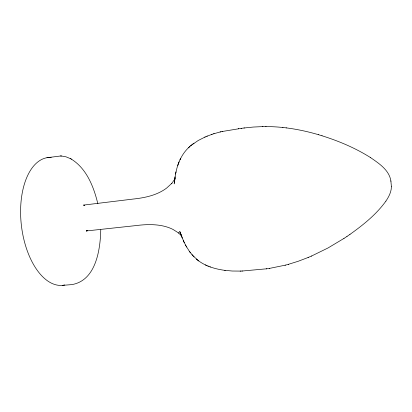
<?xml version="1.0" encoding="UTF-8"?>
<svg xmlns="http://www.w3.org/2000/svg" width="412" height="412" viewBox="0 0 412 412"><rect width="100%" height="100%" fill="white"/><g stroke="black" fill="none" stroke-linecap="round" stroke-linejoin="round"><path stroke-width="0.62" d="M391.4 186.718C391.364 192.013 388.779 196.869 385.884 201.144M174.168 183.891L174.909 177.984M174.271 183.021L174.904 179.266M174.935 177.814L175.749 173.169M174.77 178.921L175.079 176.841M175.826 172.819C177.701 163.291 181.774 153.867 189.057 147.223M175.569 174.055L176.012 171.902M62.258 285.367L71.765 284.615C95.929 280.639 100.337 249.729 100.76 229.762M175.074 178.612L175.244 177.984M177.737 165.516L178.247 164.038M178.52 163.296L179.086 161.849M174.698 179.452L174.884 178.999M180.008 159.753L180.322 159.109M180.368 159.011L180.688 158.363M174.549 179.632L174.94 178.896L171.737 183.453L171.922 183.242L166.536 188.15C157.472 194.928 145.941 197.714 133.179 199.058L83.451 205.104L84.331 205.284M385.889 201.133C376.28 214.518 363.193 224.937 349.886 234.438M189.396 146.909L191.008 145.498M188.65 147.604L189.808 146.528M191.405 145.178L198.157 140.528L205.197 136.969M190.591 145.843L191.827 144.828M87.277 230.565L86.417 230.947L136.29 225.555C149.371 223.865 162.57 224.128 173.03 229.453L178.731 233.053L178.489 232.857L181.857 236.251L181.151 235.015L181.45 235.556M192.672 144.174L193.099 143.86M193.542 143.53L193.975 143.216M311.384 256.11L328.034 247.957L343.984 238.419M346.914 236.478L349.968 234.382M343.881 238.491L347.007 236.416M288.266 264.37L298.226 261.265L308.3 257.418M206.87 136.264L212.02 134.327M204.749 137.165L207.318 136.068M308.078 257.515L311.596 256.017M213.668 133.787L220.595 131.855M211.567 134.477L214.116 133.637M269.35 268.423L285.403 265.137M285.094 265.225L288.565 264.288M222.047 131.521L241.53 128.317M220.152 131.958L222.485 131.413M46.968 157.714L60.77 155.968M241.988 271.039L266.739 268.799M266.368 268.856L269.711 268.367M238.27 128.771L238.677 128.719M244.017 127.998L253.277 127.05L262.897 126.597M241.133 128.374L244.409 127.947M224.741 270.339L232.275 271.024L240.639 271.091M240.196 271.106L242.431 271.024M265.75 126.577C283.626 126.572 301.404 129.687 318.528 134.709M262.557 126.602L266.08 126.572M61.295 155.993L66.002 156.812L70.632 158.728M60.471 155.952L61.589 156.004M282.704 127.473L282.977 127.504M286.155 127.869L286.417 127.9M225.22 270.406C215.687 269.154 206.005 266.451 198.244 260.575M321.921 135.739C338.947 141.105 355.577 148.104 370.682 157.688M318.368 134.662L322.071 135.78M207.854 266.018L208.343 266.204M209.914 266.806L210.403 266.997M205.397 264.916L205.887 265.143M206.366 265.364L206.86 265.591M71.147 159.011C86.644 168.513 93.766 186.857 97.845 203.755M70.349 158.574L71.425 159.166M370.656 157.678C379.071 163.487 389.422 170.228 390.926 181.244M197.966 260.363L192.507 255.275M198.723 260.94L197.013 259.601M196.297 259.014L196.771 259.406M193.429 256.274L189.592 251.639L186.173 246.237M193.568 256.418L194.037 256.908M191.946 254.637L192.404 255.146M189.592 251.639L190.519 252.88M183.896 241.813L185.894 245.732M185.493 245.001L186.595 246.989M181.501 235.628L179.725 231.389L180.755 234.196L180.43 233.316M180.786 234.315L180.111 232.419L183.742 241.463M183.361 240.649L184.293 242.647M181.465 236.122L182.248 238.079M390.89 180.93L391.4 186.718M64.741 284.986A64.303 34.289 83.4 0 1 21.264 224.282A64.303 34.289 83.4 0 1 51.212 157.456M174.528 180.853L174.307 182.84L174.528 180.853M87.097 230.725L86.499 230.952L87.097 230.725M84.496 205.351L84.136 205.202L84.496 205.351"/></g></svg>
